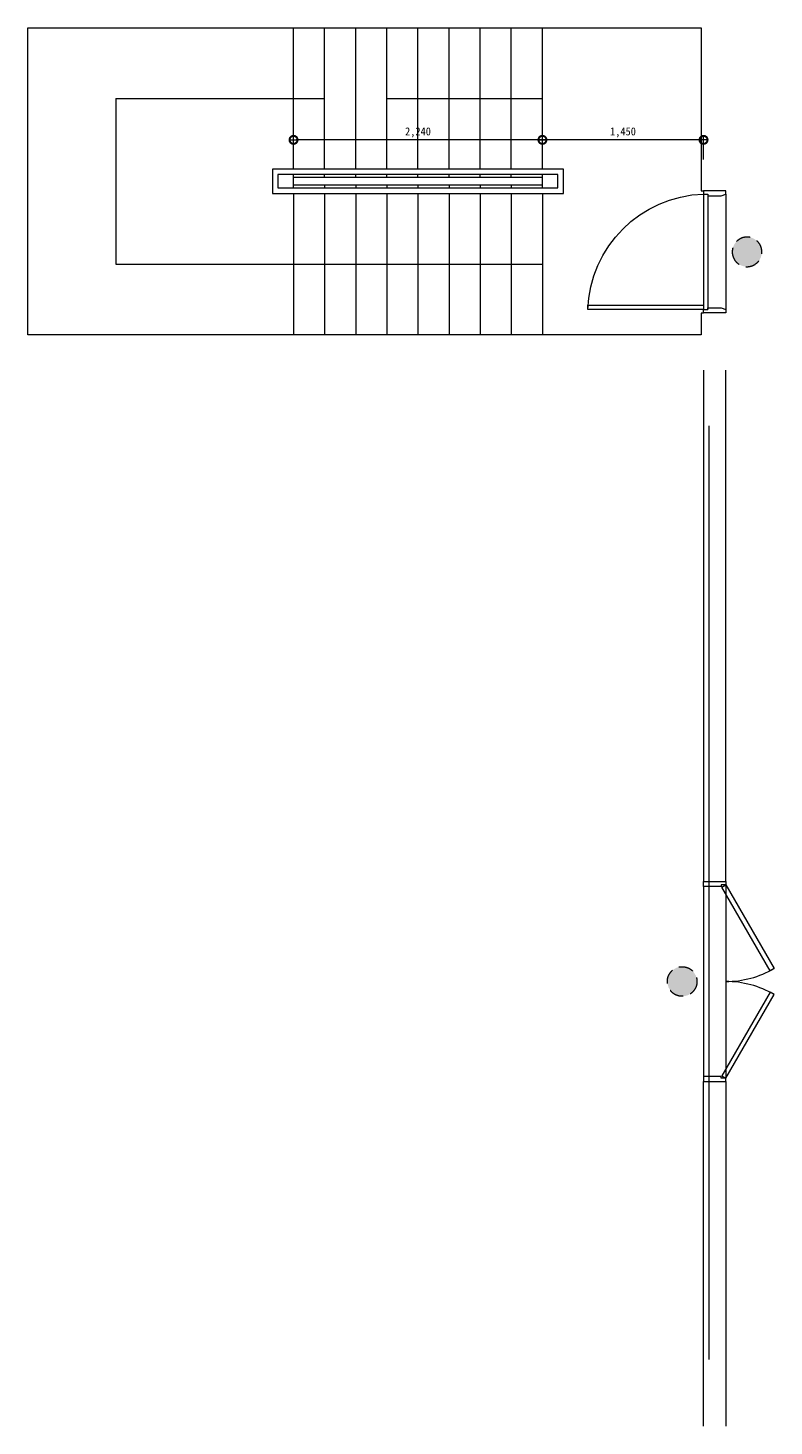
# Model space of a CAD drawing. Header units: millimetres. Extents: x -95754 to 177808, y 34455 to 150605.
# Drawn here: x 92474 to 99189, y 128005 to 140585 of the extents above; entities that cross this region are included whole.
import ezdxf

# ---------------------------------------------------------------- set-up
doc = ezdxf.new("R2010")
doc.units = ezdxf.units.MM
doc.header["$LTSCALE"] = 300
doc.linetypes.add('ghid', pattern=[3, 2, -1])
for name, color, linetype in [('A-CEN', 1, 'Continuous'), ('A-CORE-STR', 9, 'Continuous'), ('A-CORE-난간', 8, 'Continuous'), ('A-DIM', 7, 'Continuous'), ('A-DOOR', 4, 'Continuous'), ('A-DOOR-1', 1, 'Continuous'), ('A-DOOR-8', 8, 'Continuous'), ('A-FIN', 6, 'Continuous'), ('A-SYM', 7, 'Continuous'), ('A-WALL-D', 7, 'Continuous'), ('A-갑종방화문', 7, 'Continuous'), ('A-방화문표기', 6, 'ghid')]:
    doc.layers.add(name, color=color, linetype=linetype)
doc.layers.add('NOPLOT-DIM', color=191, linetype='Continuous', plot=False)
doc.styles.add('Gdim', font='')
doc.styles.get('Gdim').set_extended_font_data('DotumChe')
doc.dimstyles.new('Gdim30(INT)', dxfattribs={"dimscale": 24, "dimtxt": 3, "dimasz": 1, "dimexe": 1.5, "dimexo": 2, "dimgap": 1, "dimtad": 1, "dimdec": 0, "dimzin": 0, "dimdsep": 46, "dimlunit": 6, "dimtxsty": 'Gdim', "dimblk": 'ToneDOT', "dimcen": 1.5, "dimdle": 1.5, "dimclrd": 1, "dimclre": 1, "dimclrt": 256, "dimadec": 1, "dimazin": 0, "dimtfac": 1, "dimtdec": 0, "dimtix": 1, "dimtmove": 2, "dimatfit": 3, "dimldrblk": 'DOT', "dimfxl": 1, "dimtolj": 1, "dimtzin": 0, "dimlwd": -1, "dimlwe": -1, "dimarcsym": 0})

# ---------------------------------------------------------------- blocks, each defined once
blk = doc.blocks.new('FDD-2')
at = {"layer": 'A-DOOR', "linetype": 'Continuous'}
for points in [[(-870, 200), (-117, 635), (-97, 600), (-850, 165)], [(870, 200), (117, 635), (97, 600), (850, 165)], [(-900, 200), (-870, 200), (-870, 160), (-855, 160), (-855, 0), (-900, 0)], [(900, 200), (870, 200), (870, 160), (855, 160), (855, 0), (900, 0)]]:
    blk.add_lwpolyline(points, close=True, dxfattribs=at)
at = {"layer": 'A-DOOR-1', "linetype": 'Continuous'}
for centre, start, end in [((-870, 200), 0, 30), ((870, 200), 150, 180)]:
    blk.add_arc(centre, 870, start, end, dxfattribs=at)
at = {"layer": 'A-DOOR-8', "linetype": 'Continuous'}
for p, q in [((-870, 200), (870, 200)), ((-855, 0), (855, 0))]:
    blk.add_line(p, q, dxfattribs=at)
blk = doc.blocks.new('FSD-1')
at = {"layer": 'A-DOOR'}
for points in [[(190359, 600587), (190359, 600557), (190319, 600557), (190319, 600542), (190199, 600542), (190159, 600557), (190159, 600587)], [(190359, 599487), (190359, 599517), (190319, 599517), (190319, 599532), (190199, 599532), (190159, 599517), (190159, 599487)], [(190359, 599517), (191399, 599517), (191399, 599557), (190359, 599557)]]:
    blk.add_lwpolyline(points, close=True, dxfattribs=at)
at = {"layer": 'A-DOOR-1'}
blk.add_arc((190323, 599480), 1078, 1.9614, 88.0386, dxfattribs=at)
at = {"layer": 'A-DOOR-8'}
for p, q in [((190159, 600557), (190159, 599517)), ((190319, 600557), (190319, 599517)), ((190359, 600557), (190359, 599517))]:
    blk.add_line(p, q, dxfattribs=at)
blk = doc.blocks.new('ToneDOT')
at = {"layer": 'A-DIM', "color": 1, "linetype": 'ByBlock'}
blk.add_line((1.5, 0), (-1.5, 0), dxfattribs=at)
at = {"layer": 'A-DIM', "color": 1, "linetype": 'ByBlock', "const_width": 3}
blk.add_lwpolyline([(0.375, 0, 1), (-0.375, 0, 1)], format="xyb", close=True, dxfattribs=at)
blk = doc.blocks.new('*D1709')
at = {"layer": 'Defpoints', "color": 0, "transparency": 16777216}
for p in [(97104, 139578), (97104, 139354), (98554, 139354)]:
    blk.add_point(p, dxfattribs=at)
at = {"layer": 'NOPLOT-DIM', "color": 1, "transparency": 16777216}
for p, q in [((97104, 139402), (97104, 139614)), ((98530, 139578), (97128, 139578)), ((98554, 139402), (98554, 139614))]:
    blk.add_line(p, q, dxfattribs=at)
at = {"layer": 'NOPLOT-DIM', "color": 1, "transparency": 16777216, "xscale": 24, "yscale": 24, "zscale": 24, "rotation": 180}
blk.add_blockref('ToneDOT', (97104, 139578), dxfattribs=at)
at = {"layer": 'NOPLOT-DIM', "color": 1, "transparency": 16777216, "xscale": 24, "yscale": 24, "zscale": 24}
blk.add_blockref('ToneDOT', (98554, 139578), dxfattribs=at)
at = {"layer": 'NOPLOT-DIM', "transparency": 16777216, "insert": (97829, 139645), "char_height": 72, "attachment_point": 5, "style": 'Gdim'}
blk.add_mtext('\\A1;1,450', dxfattribs=at)
blk = doc.blocks.new('_Dot')
at = {"color": 0, "linetype": 'ByBlock', "lineweight": -2}
blk.add_line((-0.5, 0), (-1, 0), dxfattribs=at)
at = {"color": 0, "linetype": 'ByBlock', "const_width": 0.5}
blk.add_lwpolyline([(-0.25, 0, 1), (0.25, 0, 1)], format="xyb", close=True, dxfattribs=at)
blk = doc.blocks.new('*D1710')
at = {"layer": 'Defpoints', "color": 0, "transparency": 16777216}
for p in [(94864, 139578), (94864, 139354), (97104, 139354)]:
    blk.add_point(p, dxfattribs=at)
at = {"layer": 'NOPLOT-DIM', "color": 1, "transparency": 16777216}
for p, q in [((94864, 139402), (94864, 139614)), ((97080, 139578), (94888, 139578)), ((97104, 139402), (97104, 139614))]:
    blk.add_line(p, q, dxfattribs=at)
at = {"layer": 'NOPLOT-DIM', "color": 1, "transparency": 16777216, "xscale": 24, "yscale": 24, "zscale": 24, "rotation": 180}
blk.add_blockref('ToneDOT', (94864, 139578), dxfattribs=at)
at = {"layer": 'NOPLOT-DIM', "color": 1, "transparency": 16777216, "xscale": 24, "yscale": 24, "zscale": 24}
blk.add_blockref('ToneDOT', (97104, 139578), dxfattribs=at)
at = {"layer": 'NOPLOT-DIM', "transparency": 16777216, "insert": (95984, 139645), "char_height": 72, "attachment_point": 5, "style": 'Gdim'}
blk.add_mtext('\\A1;2,240', dxfattribs=at)
blk = doc.blocks.new('SYM-갑종방화문')
at = {"layer": 'A-방화문표기'}
blk.add_hatch(color=251, dxfattribs=at).paths.add_polyline_path([(-600, 0, 1), (600, 0, 1)])
at = {"layer": 'A-방화문표기', "color": 251}
blk.add_circle((0, 0), 600, dxfattribs=at)
blk = doc.blocks.new('A$C1B410CB1')
at = {"layer": 'A-갑종방화문', "xscale": 0.1666666666666667, "yscale": 0.1666666666666667, "zscale": 0.1666666666666667}
blk.add_blockref('SYM-갑종방화문', (100, 100), dxfattribs=at)

msp = doc.modelspace()

# ---------------------------------------------------------------- linework, layer by layer
at = {"layer": 'A-CEN'}
msp.add_line((98603.6, 128605), (98603.6, 137005), dxfattribs=at)
at = {"layer": 'A-CORE-STR'}
for p, q in [((94863.6, 139315), (94863.6, 140585)), ((95143.6, 139315), (95143.6, 140585)), ((95423.6, 139315), (95423.6, 140585)), ((95703.6, 139315), (95703.6, 140585)), ((95983.6, 139315), (95983.6, 140585)), ((96263.6, 139315), (96263.6, 140585)), ((96543.6, 139315), (96543.6, 140585)), ((96823.6, 139315), (96823.6, 140585)), ((97103.6, 139315), (97103.6, 140585)), ((94863.6, 139145), (94863.6, 139265)), ((95143.6, 139240), (95143.6, 139265)), ((95423.6, 139240), (95423.6, 139265)), ((95703.6, 139240), (95703.6, 139265)), ((95983.6, 139240), (95983.6, 139265)), ((96263.6, 139240), (96263.6, 139265)), ((96543.6, 139240), (96543.6, 139265)), ((96823.6, 139240), (96823.6, 139265)), ((97103.6, 139145), (97103.6, 139265)), ((97103.6, 139240), (94863.6, 139240)), ((97103.6, 139170), (94863.6, 139170)), ((95143.6, 139170), (95143.6, 139145)), ((95423.6, 139170), (95423.6, 139145)), ((95703.6, 139170), (95703.6, 139145)), ((95983.6, 139170), (95983.6, 139145)), ((96263.6, 139170), (96263.6, 139145)), ((96543.6, 139170), (96543.6, 139145)), ((96823.6, 139170), (96823.6, 139145)), ((94863.6, 139095), (94863.6, 137825)), ((95143.6, 139095), (95143.6, 137825)), ((95423.6, 139095), (95423.6, 137825)), ((95703.6, 139095), (95703.6, 137825)), ((95983.6, 139095), (95983.6, 137825)), ((96263.6, 139095), (96263.6, 137825)), ((96543.6, 139095), (96543.6, 137825)), ((96823.6, 139095), (96823.6, 137825)), ((97103.6, 139095), (97103.6, 137825))]:
    msp.add_line(p, q, dxfattribs=at)
at = {"layer": 'A-CORE-난간', "elevation": 0}
for points in [[(94673.6, 139095), (97293.6, 139095), (97293.6, 139315), (94673.6, 139315)], [(94723.6, 139145), (97243.6, 139145), (97243.6, 139265), (94723.6, 139265)]]:
    msp.add_lwpolyline(points, close=True, dxfattribs=at)
at = {"layer": 'A-FIN', "elevation": 0}
msp.add_lwpolyline([(98553.6, 138020), (98533.6, 138020), (98533.6, 137825), (92473.6, 137825), (92473.6, 140585), (98533.6, 140585), (98533.6, 139120), (98553.6, 139120)], dxfattribs=at)
at = {"layer": 'A-SYM'}
for p, q in [((93263.6, 139950), (93263.6, 138460)), ((93263.6, 139950), (95143.6, 139950)), ((95703.6, 139950), (97103.6, 139950)), ((93263.6, 138460), (97103.6, 138460))]:
    msp.add_line(p, q, dxfattribs=at)
at = {"layer": 'A-WALL-D', "elevation": 0}
for points in [[(98553.6, 137505), (98553.6, 132905), (98753.6, 132905), (98753.6, 137505)], [(98553.6, 128005), (98553.6, 131105), (98753.6, 131105), (98753.6, 128005)]]:
    msp.add_lwpolyline(points, dxfattribs=at)

# ---------------------------------------------------------------- block references
at = {"layer": 'A-DOOR', "xscale": -1}
msp.add_blockref('FSD-1', (288913, -461466.6), dxfattribs=at)
at = {"layer": 'A-DOOR', "rotation": 270}
msp.add_blockref('FDD-2', (98553.6, 132005), dxfattribs=at)
at = {"layer": 'A-갑종방화문', "yscale": 1.333333333333056, "zscale": 1.333333333333056}
for p, xscale, rotation in [((99078.9, 138703.4), -1.333333333333056, 90), ((98228.3, 132138.4), 1.333333333333056, 270)]:
    msp.add_blockref('A$C1B410CB1', p, dxfattribs=dict(at, xscale=xscale, rotation=rotation))

# ---------------------------------------------------------------- dimensions: what is measured, and where the dimension line sits
at = {"layer": 'NOPLOT-DIM'}
for base, p1, p2, picture, middle in [((94863.6, 139578.4), (97103.6, 139354.1), (94863.6, 139354.1), '*D1710', (95983.6, 139645.3)), ((97103.6, 139578.4), (98553.6, 139354.1), (97103.6, 139354.1), '*D1709', (97828.6, 139645.3))]:
    dim = msp.add_linear_dim(base=base, p1=p1, p2=p2, dimstyle='Gdim30(INT)', dxfattribs=at)
    dim.commit()
    dim.dimension.update_dxf_attribs({"geometry": picture, "text_midpoint": middle})

doc.saveas('drawing.dxf')
